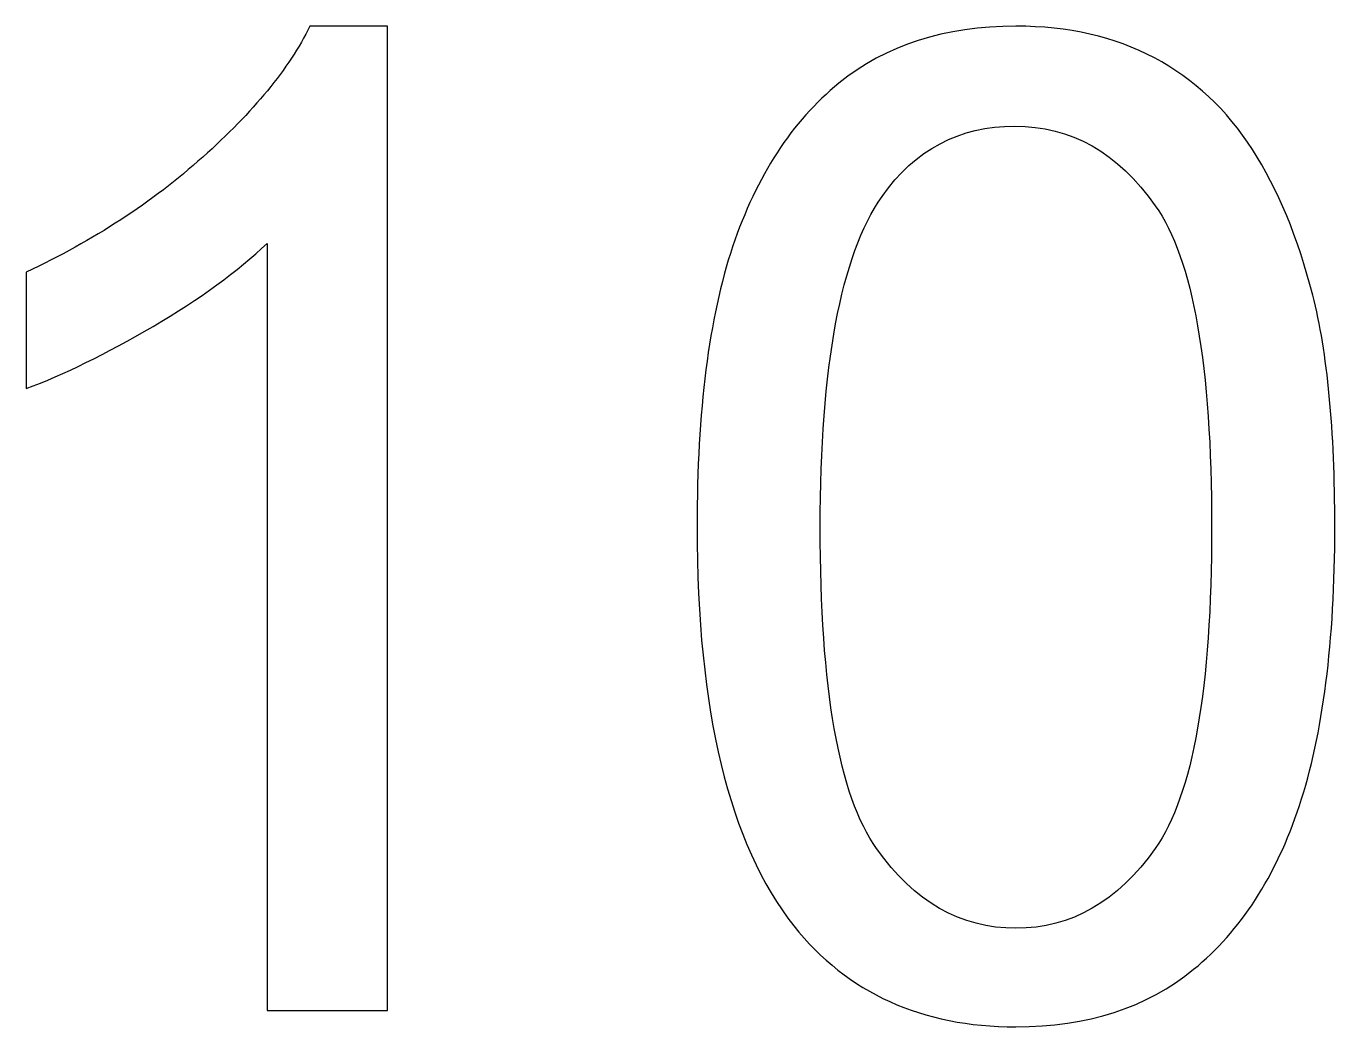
# Model space of a CAD drawing. Header units: centimetres. Extents: x -32 to 84, y -99 to 5.
# Drawn here: x 21.79 to 30.91, y -96.76 to -89.78 of the extents above; entities that cross this region are included whole.
import ezdxf

# ---------------------------------------------------------------- set-up
doc = ezdxf.new("R2010")
doc.units = ezdxf.units.CM
doc.header["$MEASUREMENT"] = 0
doc.layers.add('layer 1', color=7, linetype='Continuous')

msp = doc.modelspace()

# ---------------------------------------------------------------- linework, layer by layer
at = {"layer": 'layer 1', "color": 250}
for points, knots in [([(24.30572, -96.64645), (24.30572, -96.64645), (23.4659, -96.64645), (23.4659, -96.64645), (23.4659, -96.64645), (23.4659, -96.64645), (23.4659, -91.29844), (23.4659, -91.29844), (23.4659, -91.29844), (23.26389, -91.49256), (22.99808, -91.6851), (22.6705, -91.87764), (22.6705, -91.87764), (22.34269, -92.06995), (22.04689, -92.21469), (21.78604, -92.31028), (21.78604, -92.31028), (21.78604, -92.31028), (21.78604, -91.49887), (21.78604, -91.49887), (21.78604, -91.49887), (22.25521, -91.2795), (22.66576, -91.01212), (23.01725, -90.69716), (23.01725, -90.69716), (23.36873, -90.38377), (23.61853, -90.08009), (23.76485, -89.78429), (23.76485, -89.78429), (23.76485, -89.78429), (24.30572, -89.78429), (24.30572, -89.78429), (24.30572, -89.78429), (24.30572, -89.78429), (24.30572, -96.64645), (24.30572, -96.64645)], [0, 0, 0, 0, 0.1, 0.1, 0.1, 0.1, 0.2, 0.2, 0.2, 0.2, 0.3, 0.3, 0.3, 0.3, 0.4, 0.4, 0.4, 0.4, 0.5, 0.5, 0.5, 0.5, 0.6, 0.6, 0.6, 0.6, 0.7, 0.7, 0.7, 0.7, 0.8, 0.8, 0.8, 0.8, 1, 1, 1, 1]), ([(26.46422, -93.2741), (26.46422, -92.46765), (26.54696, -91.81541), (26.71245, -91.32234), (26.71245, -91.32234), (26.87928, -90.82769), (27.12593, -90.44758), (27.45374, -90.18177), (27.45374, -90.18177), (27.77975, -89.91618), (28.19165, -89.78429), (28.6881, -89.78429), (28.6881, -89.78429), (29.05379, -89.78429), (29.37529, -89.85734), (29.6535, -90.00524), (29.6535, -90.00524), (29.93036, -90.15313), (30.15942, -90.36641), (30.33753, -90.64485), (30.33753, -90.64485), (30.51564, -90.92148), (30.65565, -91.26034), (30.75755, -91.65962), (30.75755, -91.65962), (30.86081, -92.0589), (30.91176, -92.59819), (30.91176, -93.2741), (30.91176, -93.2741), (30.91176, -94.07582), (30.82902, -94.7249), (30.66534, -95.21797), (30.66534, -95.21797), (30.50144, -95.71262), (30.25479, -96.09296), (29.9272, -96.36012), (29.9272, -96.36012), (29.60097, -96.62729), (29.18749, -96.76098), (28.6881, -96.76098), (28.6881, -96.76098), (28.03113, -96.76098), (27.51416, -96.52718), (27.13878, -96.05779), (27.13878, -96.05779), (26.68855, -95.48513), (26.46422, -94.55784), (26.46422, -93.2741)], [0, 0, 0, 0, 0.0769231, 0.0769231, 0.0769231, 0.0769231, 0.1538462, 0.1538462, 0.1538462, 0.1538462, 0.2307692, 0.2307692, 0.2307692, 0.2307692, 0.3076923, 0.3076923, 0.3076923, 0.3076923, 0.3846154, 0.3846154, 0.3846154, 0.3846154, 0.4615385, 0.4615385, 0.4615385, 0.4615385, 0.5384615, 0.5384615, 0.5384615, 0.5384615, 0.6153846, 0.6153846, 0.6153846, 0.6153846, 0.6923077, 0.6923077, 0.6923077, 0.6923077, 0.7692308, 0.7692308, 0.7692308, 0.7692308, 0.8461538, 0.8461538, 0.8461538, 0.8461538, 1, 1, 1, 1]), ([(27.3232, -93.27726), (27.3232, -94.40205), (27.45374, -95.14966), (27.71617, -95.51873), (27.71617, -95.51873), (27.9786, -95.88937), (28.30303, -96.07379), (28.6881, -96.07379), (28.6881, -96.07379), (29.07296, -96.07379), (29.39738, -95.88779), (29.65981, -95.51715), (29.65981, -95.51715), (29.92247, -95.14492), (30.05278, -94.39889), (30.05278, -93.27726), (30.05278, -93.27726), (30.05278, -92.15269), (29.92247, -91.40508), (29.65981, -91.03601), (29.65981, -91.03601), (29.39896, -90.66537), (29.07138, -90.48094), (28.67841, -90.48094), (28.67841, -90.48094), (28.29356, -90.48094), (27.98491, -90.64485), (27.75427, -90.97086), (27.75427, -90.97086), (27.46637, -91.38592), (27.3232, -92.15585), (27.3232, -93.27726)], [0, 0, 0, 0, 0.1111111, 0.1111111, 0.1111111, 0.1111111, 0.2222222, 0.2222222, 0.2222222, 0.2222222, 0.3333333, 0.3333333, 0.3333333, 0.3333333, 0.4444444, 0.4444444, 0.4444444, 0.4444444, 0.5555556, 0.5555556, 0.5555556, 0.5555556, 0.6666667, 0.6666667, 0.6666667, 0.6666667, 0.7777778, 0.7777778, 0.7777778, 0.7777778, 1, 1, 1, 1])]:
    msp.add_open_spline(points, degree=3, knots=knots, dxfattribs=at)

doc.saveas('drawing.dxf')
